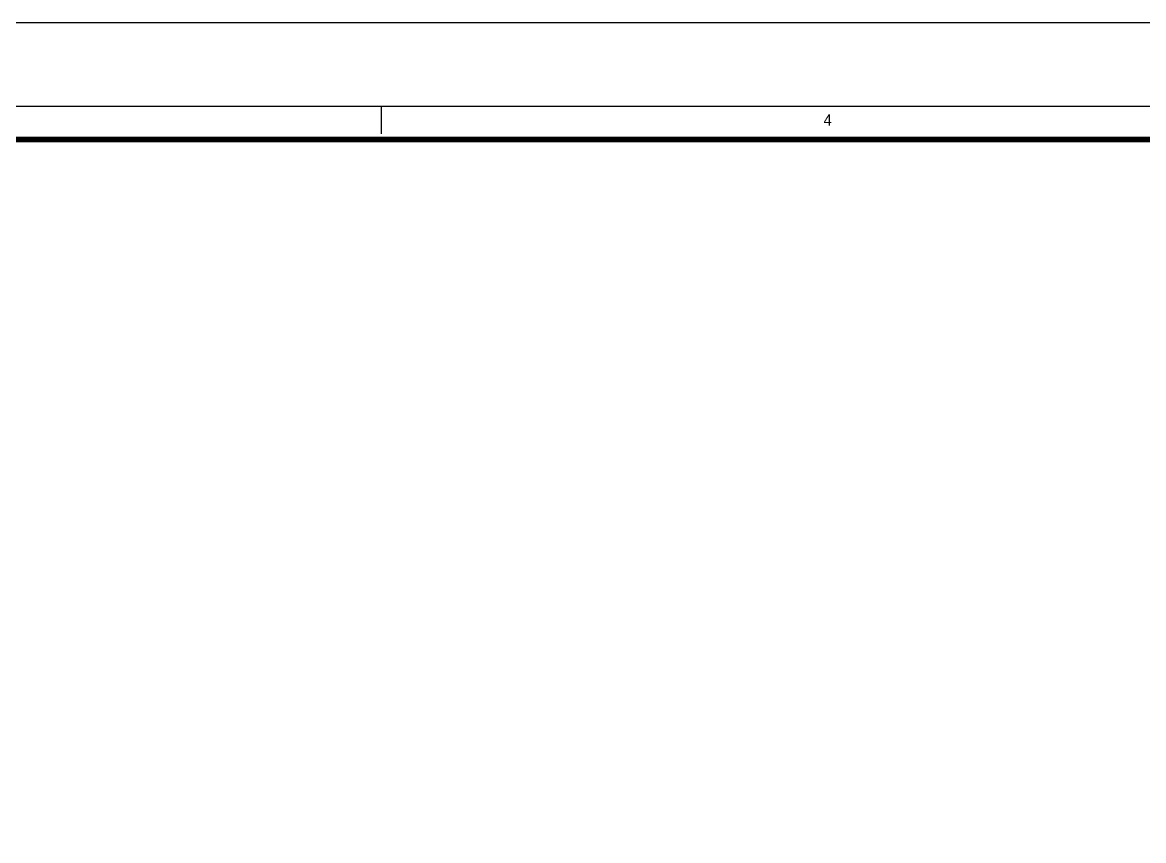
# Model space of a CAD drawing. Header units: inches. Extents: x 0 to 77285, y -118 to 40065.
# Drawn here: x 13973 to 15179, y 39185 to 40065 of the extents above; entities that cross this region are included whole.
import ezdxf
from ezdxf.enums import TextEntityAlignment as Align

# ---------------------------------------------------------------- set-up
doc = ezdxf.new("R2010")
doc.units = ezdxf.units.IN
doc.header["$LTSCALE"] = 5
doc.header["$MEASUREMENT"] = 0
doc.styles.add('SCI', font='')
doc.styles.get('SCI').set_extended_font_data('Gulim')

# ---------------------------------------------------------------- blocks, each defined once
blk = doc.blocks.new('A$C60684f4e')
at = {"color": 2}
blk.add_line((252.5, -10), (252.5, -7.5), dxfattribs=at)
blk.add_lwpolyline([(12.5, -289.5), (12.5, -7.5), (412.5, -7.5), (412.5, -289.5)], close=True, dxfattribs=at)
at = {"color": 40, "const_width": 0.5}
blk.add_lwpolyline([(15.5, -286.5), (15.5, -10.5), (409.5, -10.5), (409.5, -286.5)], close=True, dxfattribs=at)
at = {"layer": 'Defpoints', "color": 1}
blk.add_lwpolyline([(0, -297), (0, 0), (420, 0), (420, -297)], close=True, dxfattribs=at)
at = {"color": 2, "style": 'SCI'}
blk.add_text('4', height=1, dxfattribs=at).set_placement((292.5, -8.75), align=Align.MIDDLE_CENTER)

msp = doc.modelspace()

# ---------------------------------------------------------------- block references
at = {"xscale": 12, "yscale": 12, "zscale": 12}
msp.add_blockref('A$C60684f4e', (11329.2050184, 40065.41058948), dxfattribs=at)

doc.saveas('drawing.dxf')
